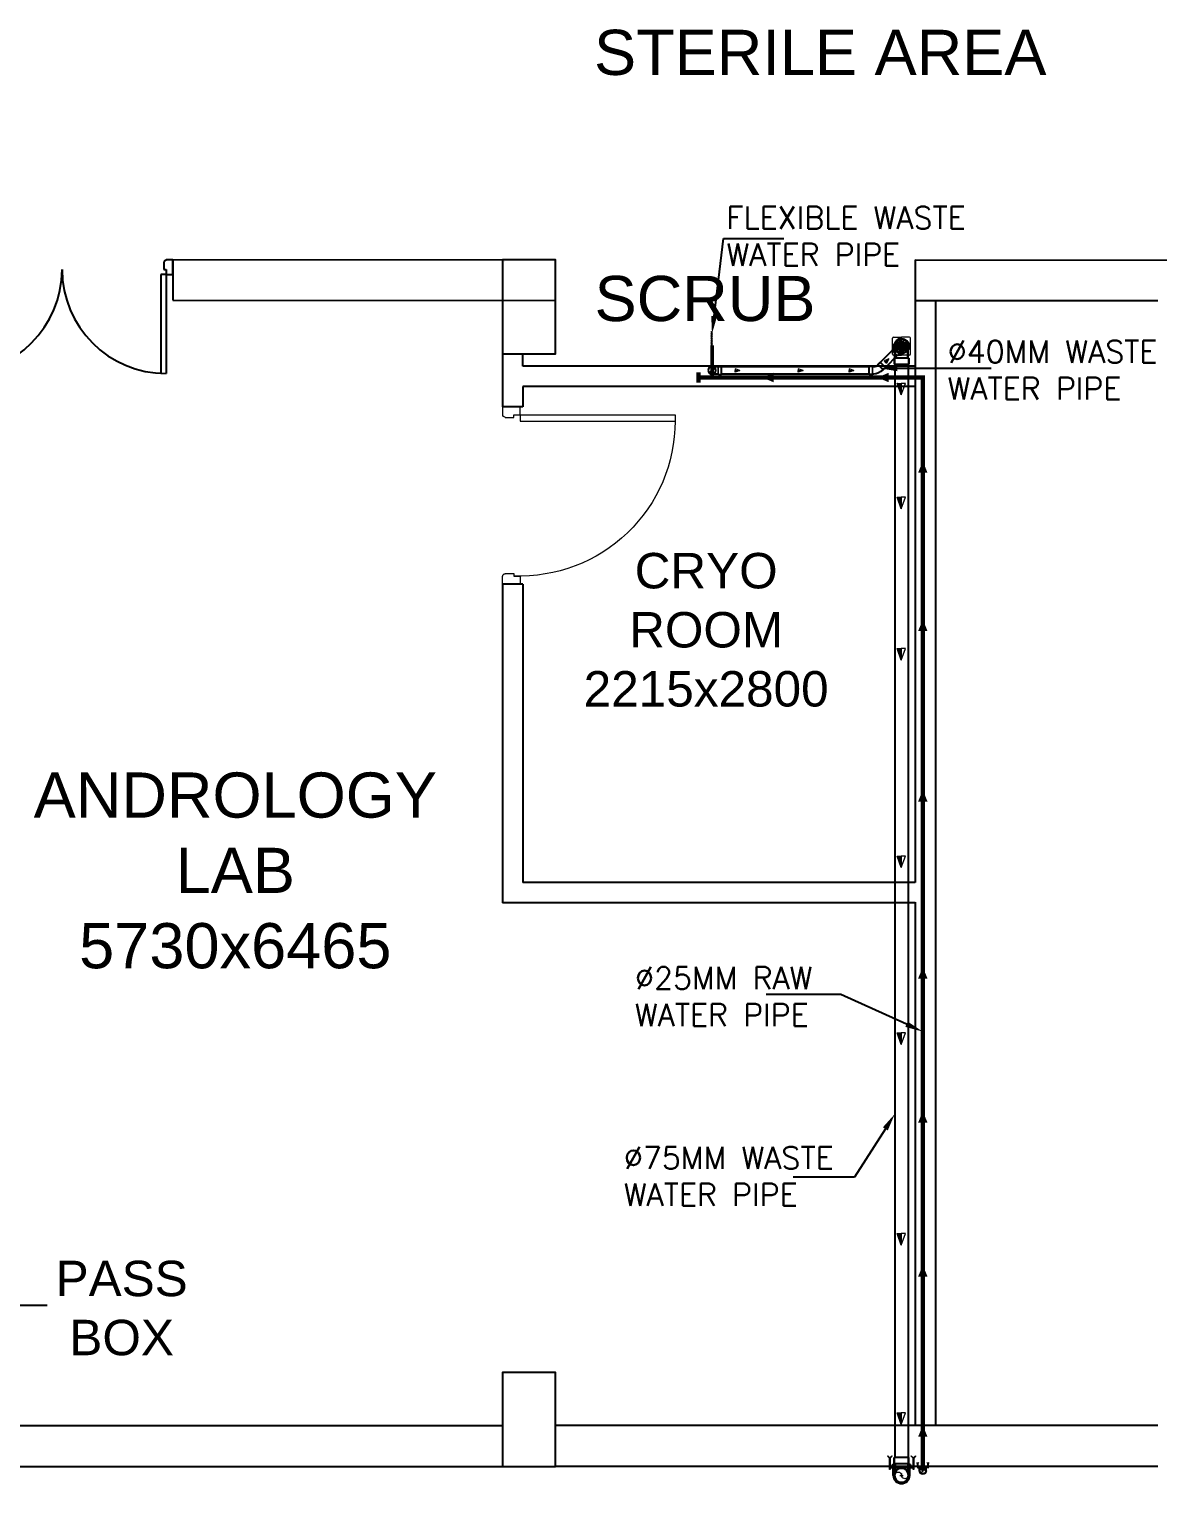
# Model space of a CAD drawing. Header units: millimetres. Extents: x 1448174 to 1599581, y -224422 to -106989.
# Drawn here: x 1566501 to 1572872, y -206182 to -197971 of the extents above; entities that cross this region are included whole.
import ezdxf
from ezdxf import colors
from ezdxf.entities.mleader import LeaderData, LeaderLine
from ezdxf.math import Vec2, Vec3

# ---------------------------------------------------------------- set-up
doc = ezdxf.new("R2010")
doc.units = ezdxf.units.MM
doc.header["$LTSCALE"] = 600
doc.header["$MEASUREMENT"] = 0
doc.linetypes.add('AI9-LType1', pattern=[1.875, 1.25, -0.625])
doc.linetypes.add('CENTER2', pattern=[1.125, 0.75, -0.125, 0.125, -0.125])
for name, color, linetype, lineweight in [('22-FTfix', 8, 'Continuous', 9), ('DOOR', 144, 'Continuous', 13), ('PHE-SP', 1, 'Continuous', 0), ('PL-CLAMP', 211, 'Continuous', 13), ('PL-RA WATER SUPPLY PIPE', 100, 'Continuous', 0), ('PL-SOFT  WATER SUPPLY PIPE', 162, 'Continuous', 9), ('PL-WATER PIPE CLAMP', 6, 'Continuous', 9), ('PL-WATER PIPING', 1, 'Continuous', 9), ('toi-fix', 46, 'Continuous', 9), ('WALL LINE', 7, 'Continuous', 35)]:
    doc.layers.add(name, color=color, linetype=linetype, lineweight=lineweight)
for name, color, linetype in [('col', 5, 'Continuous'), ('MEP_HVAC_DRAIN_PIPE', 7, 'Continuous'), ('phe-text', 1, 'Continuous'), ('PL- WASTE PIPE', 6, 'Continuous'), ('PL-SOIL PIPE', 1, 'Continuous'), ('TEXT', 253, 'Continuous'), ('walls', 250, 'Continuous')]:
    doc.layers.add(name, color=color, linetype=linetype)
doc.styles.add('ARIAL', font='arial.ttf')
doc.styles.add('ROMANS', font='romans.shx')
doc.styles.get("Standard").update_dxf_attribs({"font": 'stylu.ttf'})
doc.dimstyles.get("Standard").update_dxf_attribs({"dimscale": 1.5, "dimtxt": 225, "dimasz": 200, "dimexe": 100, "dimexo": 100, "dimgap": 0.25, "dimtad": 0, "dimdec": 0, "dimzin": 0, "dimdsep": 46, "dimtxsty": 'ARIAL', "dimblk": 'OBLIQUE', "dimcen": 0.09, "dimdle": 100, "dimclrd": 256, "dimclre": 256, "dimclrt": 6, "dimadec": 0, "dimazin": 0, "dimtfac": 1, "dimtdec": 0, "dimtofl": 0, "dimtmove": 0, "dimatfit": 3, "dimfxl": 1, "dimtolj": 1, "dimtzin": 0, "dimarcsym": 0})

# ---------------------------------------------------------------- blocks, each defined once
blk = doc.blocks.new('A$C19B8274B')
at = {"layer": 'DOOR'}
blk.add_line((-45, 925), (-80, 925), dxfattribs=at)
at = {"layer": 'DOOR', "color": 8}
for p, q in [((-80, 50), (-80, 925)), ((-45, 50), (-45, 925)), ((-45, 50), (-80, 50)), ((-955, -50), (-955, -47.5)), ((-940, -35), (-942.5, -35)), ((-60, -35), (-57.5, -35)), ((-45, -50), (-45, -47.5))]:
    blk.add_line(p, q, dxfattribs=at)
for points in [[(-940, 15), (-955, 15), (-955, 50), (-1000, 50), (-1000, -50), (-955, -50)], [(-940, -35), (-940, 15)], [(-60, 15), (-45, 15), (-45, 50), (0, 50), (0, -50), (-45, -50)], [(-60, -35), (-60, 15)]]:
    blk.add_lwpolyline(points, dxfattribs=at)
for centre, radius, start, end in [((-80, 50), 875, 90, 182.29244), ((-955, -35), 12.5, 270, 0), ((-45, -35), 12.5, 180, 270)]:
    blk.add_arc(centre, radius, start, end, dxfattribs=at)
blk = doc.blocks.new('_Oblique')
at = {"color": 0, "linetype": 'ByBlock', "lineweight": -2}
blk.add_line((-0.5, -0.5), (0.5, 0.5), dxfattribs=at)
blk = doc.blocks.new('RISER UP 100')
at = {"color": 0, "linetype": 'Continuous'}
for p, q in [((-149, -60), (-149, 60)), ((-99, 60), (-149, 60)), ((-99, 60), (-94, 55)), ((-94, 55), (-24, 55)), ((-99, -60), (-149, -60)), ((-99, -60), (-94, -55)), ((-94, -55), (-24, -55))]:
    blk.add_line(p, q, dxfattribs=at)
at = {"color": 8, "linetype": 'Continuous', "lineweight": 0, "ltscale": 0.005}
for p, q in [((-99, 55), (-149, 55)), ((-99, -55), (-99, 55)), ((-99, 55), (-94, 50)), ((-94, -50), (-94, 50)), ((-94, 50), (-33, 50)), ((-99, -55), (-149, -55)), ((-99, -55), (-94, -50)), ((-94, -50), (-33, -50))]:
    blk.add_line(p, q, dxfattribs=at)
at = {"color": 8, "linetype": 'CENTER2', "lineweight": 0}
for p, q in [((-15, 0), (15, 0)), ((0, 15), (0, -15))]:
    blk.add_line(p, q, dxfattribs=at)
at = {"color": 0, "linetype": 'Continuous'}
blk.add_circle((0, 0), 60, dxfattribs=at)
at = {"color": 8, "linetype": 'Continuous', "lineweight": 0, "ltscale": 0.005}
blk.add_circle((0, 0), 55, dxfattribs=at)
at = {"color": 8, "linetype": 'Continuous', "lineweight": 0}
for centre, start, end in [((0, 28), 90, 270), ((0, -28), 270, 90)]:
    blk.add_arc(centre, 27.5, start, end, dxfattribs=at)
blk = doc.blocks.new('A$C525867A1')
at = {"layer": '22-FTfix', "color": 1, "lineweight": 0}
for p, q in [((-76.6, 3.5), (-40.1, 40.1)), ((42, 42.1), (-42, -42.1)), ((-3.7, 76.6), (-40.1, 40.1)), ((76.4, 3.7), (3.3, 76.6)), ((-3.5, -76.4), (-76.6, -3.4)), ((3.4, -76.4), (39.9, -39.8)), ((76.4, -3.3), (39.9, -39.8))]:
    blk.add_line(p, q, dxfattribs=at)
at = {"layer": '22-FTfix', "color": 1, "linetype": 'AI9-LType1', "lineweight": 0}
blk.add_line((42, -41.9), (-42.2, 42.1), dxfattribs=at)
at = {"layer": '22-FTfix', "color": 3, "lineweight": 0}
for p, q in [((-18.4, 18.3), (-39.5, -2.8)), ((-10.4, 10.4), (-35.8, -15.1)), ((-14.5, 14.5), (-35.7, -6.6)), ((-23.3, 23.2), (-32.4, 14)), ((-6.5, 6.5), (-31.9, -18.9)), ((-23.3, 23.2), (-14.1, 32.4)), ((-18.4, 18.3), (2.7, 39.5)), ((-14.5, 14.5), (6.6, 35.7)), ((-10.4, 10.4), (15, 35.8)), ((-6.5, 6.5), (18.9, 32)), ((-1.9, 1.2), (-1.5, 1.5)), ((-1.4, 0.7), (-1.9, 1.2)), ((-1.2, 1.9), (-1.5, 1.5)), ((-0.7, 1.4), (-1.2, 1.9)), ((1.2, 1.9), (0.7, 1.4)), ((1.9, 1.2), (1.2, 1.9)), ((1.9, 1.2), (1.4, 0.7)), ((5.2, 9.3), (24.6, 28.7)), ((6.5, -6.5), (31.9, 18.9)), ((9.2, 5.2), (28.6, 24.6)), ((10.4, -10.4), (35.8, 15.1)), ((14.5, -14.5), (35.7, 6.6)), ((18.4, -18.3), (39.5, 2.8)), ((-9.2, -5.2), (-28.6, -24.6)), ((-5.2, -9.3), (-24.6, -28.7)), ((6.5, -6.5), (-18.9, -32)), ((10.4, -10.4), (-15, -35.8)), ((14.5, -14.5), (-6.6, -35.7)), ((18.4, -18.3), (-2.7, -39.5)), ((-1.9, -1.2), (-1.4, -0.7)), ((-1.2, -1.9), (-1.9, -1.2)), ((-1.2, -1.9), (-0.7, -1.4)), ((1.2, -1.9), (0.7, -1.4)), ((1.2, -1.9), (1.5, -1.5)), ((1.9, -1.2), (1.4, -0.7)), ((1.9, -1.2), (1.5, -1.5)), ((23.3, -23.2), (14.1, -32.4)), ((23.3, -23.2), (32.4, -14))]:
    blk.add_line(p, q, dxfattribs=at)
at = {"layer": '22-FTfix', "color": 1, "lineweight": 0}
blk.add_circle((-0.1, 0.1), 49.4, dxfattribs=at)
at = {"layer": '22-FTfix', "color": 3, "lineweight": 0}
for centre, radius in [((0, 0), 45.2), ((-0.1, -0.1), 44.9), ((0, 0), 4.18), ((0, 0), 3.93)]:
    blk.add_circle(centre, radius, dxfattribs=at)
at = {"layer": '22-FTfix', "color": 1, "lineweight": 0}
for points in [[(-76.6, 3.5), (-78.5, 1.6), (-78.5, -1.5), (-76.6, -3.4)], [(3.3, 76.6), (1.4, 78.5), (-1.8, 78.5), (-3.7, 76.6)], [(76.4, -3.3), (78.3, -1.4), (78.3, 1.8), (76.4, 3.7)], [(-3.5, -76.4), (-1.6, -78.3), (1.5, -78.3), (3.4, -76.4)]]:
    blk.add_open_spline(points, degree=3, dxfattribs=at)
for points in [[(-35.3, 35.2), (-54.6, 15.8), (-54.6, -15.7), (-35.2, -35), (-15.8, -54.4), (15.7, -54.4), (35, -35)], [(-35.3, 35.2), (-15.9, 54.6), (15.5, 54.6), (35, 35.3), (54.4, 15.9), (54.4, -15.6), (35, -35)]]:
    blk.add_open_spline(points, degree=3, knots=[0, 0, 0, 0, 1, 1, 1, 2, 2, 2, 2], dxfattribs=at)
at = {"layer": '22-FTfix', "color": 3, "lineweight": 0}
for points in [[(-36.8, 17.1), (-37.4, 15.7), (-36.8, 14.1), (-35.5, 13.5), (-34.4, 13), (-33.2, 13.2), (-32.4, 14)], [(-14.1, 32.4), (-13, 33.4), (-13, 35.2), (-14.1, 36.2), (-14.9, 37), (-16.1, 37.2), (-17.2, 36.7)], [(6.6, 35.7), (7.6, 36.7), (7.6, 38.5), (6.6, 39.5), (5.5, 40.6), (3.8, 40.6), (2.7, 39.5)], [(5.2, 9.3), (4.1, 8.1), (4.1, 6.3), (5.2, 5.2), (6.3, 4.1), (8.1, 4.1), (9.2, 5.2)], [(18.9, 32), (19.9, 33), (19.9, 34.8), (18.9, 35.8), (17.8, 36.9), (16.1, 36.9), (15, 35.8)], [(28.6, 24.6), (29.7, 25.7), (29.7, 27.6), (28.6, 28.7), (27.5, 29.8), (25.7, 29.8), (24.6, 28.7)], [(35.8, 15.1), (36.8, 16.2), (36.8, 17.9), (35.8, 18.9), (34.7, 20), (33, 20), (31.9, 18.9)], [(39.5, 2.8), (40.6, 3.9), (40.5, 5.6), (39.5, 6.6), (38.4, 7.7), (36.7, 7.7), (35.7, 6.6)], [(-39.5, -2.8), (-40.6, -3.9), (-40.5, -5.6), (-39.5, -6.6), (-38.4, -7.7), (-36.7, -7.7), (-35.7, -6.6)], [(-35.8, -15.1), (-36.8, -16.2), (-36.8, -17.9), (-35.8, -18.9), (-34.7, -20), (-33, -20), (-31.9, -18.9)], [(-28.6, -24.6), (-29.7, -25.7), (-29.7, -27.6), (-28.6, -28.7), (-27.5, -29.8), (-25.7, -29.8), (-24.6, -28.7)], [(-18.9, -32), (-19.9, -33), (-19.9, -34.8), (-18.9, -35.8), (-17.8, -36.9), (-16.1, -36.9), (-15, -35.8)], [(-5.2, -9.3), (-4.1, -8.1), (-4.1, -6.3), (-5.2, -5.2), (-6.3, -4.1), (-8.1, -4.1), (-9.2, -5.2)], [(-6.6, -35.7), (-7.6, -36.7), (-7.6, -38.4), (-6.6, -39.5), (-5.5, -40.6), (-3.8, -40.6), (-2.7, -39.5)], [(14.1, -32.4), (13, -33.4), (13, -35.1), (14.1, -36.2), (14.9, -37), (16.1, -37.2), (17.2, -36.7)], [(36.8, -17.1), (37.4, -15.7), (36.8, -14.1), (35.5, -13.5), (34.4, -13), (33.2, -13.2), (32.4, -14)]]:
    blk.add_open_spline(points, degree=3, knots=[0, 0, 0, 0, 1, 1, 1, 2, 2, 2, 2], dxfattribs=at)
for points in [[(-28.7, 28.6), (-32, 25.3), (-34.8, 21.4), (-36.8, 17.1)], [(-17.2, 36.7), (-21.4, 34.7), (-25.3, 32), (-28.7, 28.6)], [(-1.4, -0.7), (-1, -0.3), (-1, 0.3), (-1.4, 0.7)], [(-0.7, 1.4), (-0.3, 1), (0.3, 1), (0.7, 1.4)], [(1.4, 0.7), (1, 0.3), (1, -0.3), (1.4, -0.7)], [(0.7, -1.4), (0.3, -1), (-0.3, -1), (-0.7, -1.4)], [(17.2, -36.7), (21.4, -34.7), (25.3, -32), (28.7, -28.6)], [(28.7, -28.6), (32, -25.3), (34.8, -21.4), (36.8, -17.1)]]:
    blk.add_open_spline(points, degree=3, dxfattribs=at)
blk = doc.blocks.new('G$C6D3250BF')
at = {"layer": 'PL- WASTE PIPE', "linetype": 'ByBlock', "ltscale": 5, "xscale": -0.08841918452952499, "yscale": 0.08841918454157253, "zscale": 0.08841918448567115, "rotation": 225.0593839872961}
blk.add_blockref('A$C525867A1', (0, 0), dxfattribs=at)
blk = doc.blocks.new('A$C0B1B3CFA')
at = {"layer": 'PHE-SP'}
h = blk.add_hatch(color=7, dxfattribs=at)
h.dxf.hatch_style = 1
h.paths.add_polyline_path([(-0.0495, 0.0226), (-0.0495, 0), (0.0124, 0)])
at = {"layer": 'PHE-SP', "color": 7}
for points in [[(-0.0495, 0), (0.0124, 0), (-0.0495, 0.0226), (-0.0495, 0)], [(-0.0495, 0), (0.0124, 0), (-0.0495, -0.0226), (-0.0495, 0)]]:
    blk.add_lwpolyline(points, dxfattribs=at)
blk = doc.blocks.new('Z$W@#3BD47561')
at = {"layer": 'PHE-SP', "xscale": 49.00933755098914, "yscale": 49.00933755098914, "zscale": 49.00933755098914, "rotation": 270}
blk.add_blockref('A$C0B1B3CFA', (0, 0), dxfattribs=at)
blk = doc.blocks.new('Z$W@#4AA511D8')
at = {"layer": 'phe-text', "linetype": 'ByBlock', "lineweight": -2, "ltscale": 0.5, "xscale": 0.0244727334018079, "yscale": 0.0244727334018079, "zscale": 0.0244727334018079, "rotation": 270}
blk.add_blockref('Z$W@#3BD47561', (0.0148, 0), dxfattribs=at)
blk = doc.blocks.new('clamp')
at = {"layer": 'PL-CLAMP'}
for p, q in [((105.4, 198.4), (168.6, 198.4)), ((105.4, 191.1), (168.6, 191.1)), ((156.2, 205.8), (161.2, 205.8)), ((156.2, 183.7), (161.2, 183.7)), ((163.2, 185.7), (163.2, 203.8)), ((170.6, 196.4), (170.6, 193.1)), ((105.4, 109.4), (168.6, 109.4)), ((105.4, 102), (168.6, 102)), ((156.2, 116.8), (161.2, 116.8)), ((156.2, 94.7), (161.2, 94.7)), ((163.2, 96.7), (163.2, 114.8)), ((170.6, 107.4), (170.6, 104))]:
    blk.add_line(p, q, dxfattribs=at)
for points in [[(138.4, 216.5, -0.414214), (139.4, 217.5), (203.1, 217.5), (214, 228.4), (215.4, 227), (203.9, 215.5), (215.3, 204), (213.9, 202.6), (203, 213.5), (139.4, 213.5, -0.414214), (138.4, 214.5), (138.4, 216.5)], [(138.4, 84.3, -0.414214), (139.4, 85.3), (203.1, 85.3), (214, 96.3), (215.4, 94.9), (203.9, 83.3), (215.3, 71.9), (213.9, 70.5), (203, 81.3), (139.4, 81.3, -0.414214), (138.4, 82.3), (138.4, 84.3)]]:
    blk.add_lwpolyline(points, format="xyb", dxfattribs=at)
for points in [[(146.2, 81.3), (146.2, 217.5)], [(156.2, 81.3), (156.2, 217.5)]]:
    blk.add_lwpolyline(points, dxfattribs=at)
for centre, radius, start, end in [((105.4, 150.2), 48.2, 90, 270), ((161.2, 203.8), 2, 0, 90), ((161.2, 185.7), 2, 270, 0), ((168.6, 196.4), 2, 0, 90), ((168.6, 193.1), 2, 270, 0), ((161.2, 114.8), 2, 0, 90), ((161.2, 96.7), 2, 270, 0), ((168.6, 107.4), 2, 0, 90), ((168.6, 104), 2, 270, 0)]:
    blk.add_arc(centre, radius, start, end, dxfattribs=at)
blk = doc.blocks.new('100 ELBOW')
at = {"color": 0, "linetype": 'Continuous'}
for p, q in [((-77, 1), (-86, -8)), ((72, 61), (67, 55)), ((72, 61), (124, 61)), ((124, 61), (124, -61)), ((-94, -8), (-131, -44)), ((-131, -44), (-44, -131)), ((-94, -8), (-86, -8)), ((-8, -94), (-44, -131)), ((0, -78), (-8, -86)), ((-8, -94), (-8, -86)), ((72, -61), (66, -55)), ((72, -61), (124, -61))]:
    blk.add_line(p, q, dxfattribs=at)
at = {"color": 8, "linetype": 'Continuous', "lineweight": 0, "ltscale": 0.005}
for p, q in [((75, 55), (69, 49)), ((69, -49), (69, 49)), ((75, -55), (75, 55)), ((75, 55), (124, 55)), ((-92, -14), (-126, -49)), ((-92, -14), (-14, -92)), ((-92, -14), (-83, -14)), ((-83, -14), (-14, -83)), ((-14, -92), (-49, -126)), ((-4, -74), (-14, -83)), ((-14, -92), (-14, -83)), ((75, -55), (69, -49)), ((75, -55), (124, -55))]:
    blk.add_line(p, q, dxfattribs=at)
at = {"color": 8, "linetype": 'Continuous', "ltscale": 0.005}
blk.add_line((-72, -3), (-73, -4), dxfattribs=at)
at = {"color": 8, "linetype": 'Continuous', "lineweight": 0, "ltscale": 0.005}
for centre, radius, start, end in [((62, -148), 198, 87.8618, 137.18), ((61, -147), 98.2, 85.3383, 131.766)]:
    blk.add_arc(centre, radius, start, end, dxfattribs=at)
at = {"color": 0, "linetype": 'Continuous'}
for centre, radius, start, end in [((62, -148), 204, 88.5977, 133.0508), ((61, -147), 92.3, 86.6643, 131.6643)]:
    blk.add_arc(centre, radius, start, end, dxfattribs=at)
blk = doc.blocks.new('WATER PIPE CLAMP')
at = {"layer": 'PL-CLAMP'}
for p, q in [((-61, 87), (-63, 86)), ((-63, 86), (-54, 78)), ((-52, 78), (-61, 87)), ((-54, 78), (-54, 28)), ((-54, 41), (53, 41)), ((-54, 33), (53, 33)), ((-53, 27), (-52, 27)), ((-43, 87), (-52, 78)), ((-51, 78), (-42, 86)), ((-51, 28), (-51, 78)), ((-44, 41), (-44, 45)), ((-42, 86), (-43, 87)), ((-42, 46), (-28, 46)), ((-38, 1), (-38, 51)), ((-34, 52), (-36, 52)), ((-32, 1), (-32, 51)), ((-26, 41), (-26, 45)), ((26, 41), (26, 45)), ((28, 46), (42, 46)), ((32, 1), (32, 51)), ((36, 52), (34, 52)), ((38, 1), (38, 51)), ((42, 87), (41, 86)), ((41, 86), (50, 78)), ((51, 78), (42, 87)), ((44, 41), (44, 45)), ((50, 78), (50, 28)), ((50, 27), (52, 27)), ((60, 87), (51, 78)), ((53, 78), (61, 86)), ((53, 28), (53, 78)), ((61, 86), (60, 87))]:
    blk.add_line(p, q, dxfattribs=at)
for centre, radius, start, end in [((-53, 28), 0.784, 180.024, 270.024), ((-52, 28), 0.784, 270.024, 0.024), ((-42, 45), 1.57, 90.025, 180.025), ((-36, 51), 1.57, 90.025, 180.025), ((0, 1), 37.8, 180.025, 0.025), ((-34, 51), 1.57, 0.025, 90.025), ((-28, 45), 1.57, 0.025, 90.025), ((28, 45), 1.57, 90.025, 180.025), ((34, 51), 1.57, 90.025, 180.025), ((36, 51), 1.57, 0.025, 90.025), ((42, 45), 1.57, 0.025, 90.025), ((50, 28), 0.784, 180.024, 270.024), ((52, 28), 0.784, 270.024, 0.024)]:
    blk.add_arc(centre, radius, start, end, dxfattribs=at)
blk = doc.blocks.new('1234WE12')
at = {"layer": 'PL-SOFT  WATER SUPPLY PIPE', "color": 8, "linetype": 'CENTER2', "lineweight": 0}
for p, q in [((4.4, 0), (-4.4, 0)), ((0, 4.4), (0, -4.3))]:
    blk.add_line(p, q, dxfattribs=at)
at = {"layer": 'PL-SOFT  WATER SUPPLY PIPE', "color": 3, "linetype": 'Continuous'}
blk.add_circle((0, 0), 17.5, dxfattribs=at)
at = {"layer": 'PL-SOFT  WATER SUPPLY PIPE', "color": 8, "linetype": 'Continuous', "lineweight": 0, "ltscale": 0.005}
blk.add_circle((0, 0), 16, dxfattribs=at)
at = {"layer": 'PL-SOFT  WATER SUPPLY PIPE', "color": 8, "linetype": 'Continuous', "lineweight": 0}
for centre, start, end in [((-8, 0), 180.13833, 0.13833), ((8, 0), 0.13833, 180.13833)]:
    blk.add_arc(centre, 8, start, end, dxfattribs=at)
blk = doc.blocks.new('aa')
at = {"layer": 'PL- WASTE PIPE', "color": 4, "ltscale": 5}
for p, q in [((-2.73, 0.11), (-2.56, -0.11)), ((-2.56, -0.11), (-2.35, 0.11)), ((-2.35, 0.11), (-2.18, -0.11)), ((-2.18, -0.11), (-1.97, 0.11)), ((-1.97, 0.11), (-1.81, -0.11)), ((-1.81, -0.11), (-1.6, 0.11)), ((-1.6, 0.11), (-1.43, -0.11)), ((-1.43, -0.11), (-1.22, 0.11)), ((-1.22, 0.11), (-1.05, -0.11)), ((-1.05, -0.11), (-0.84, 0.11)), ((-0.84, 0.11), (-0.67, -0.11)), ((-0.67, -0.11), (-0.46, 0.11)), ((-0.46, 0.11), (-0.29, -0.11)), ((-0.29, -0.11), (-0.08, 0.11)), ((-0.08, 0.11), (0.08, -0.11)), ((0.08, -0.11), (0.29, 0.11)), ((0.29, 0.11), (0.46, -0.11)), ((0.46, -0.11), (0.67, 0.11)), ((0.67, 0.11), (0.84, -0.11)), ((0.84, -0.11), (1.05, 0.11)), ((1.05, 0.11), (1.22, -0.11)), ((1.22, -0.11), (1.43, 0.11)), ((1.43, 0.11), (1.6, -0.11)), ((1.6, -0.11), (1.81, 0.11)), ((1.81, 0.11), (1.97, -0.11)), ((1.97, -0.11), (2.18, 0.11)), ((2.18, 0.11), (2.35, -0.11)), ((2.35, -0.11), (2.56, 0.11)), ((2.56, 0.11), (2.73, -0.11)), ((2.73, -0.11), (2.94, 0.11)), ((2.94, 0.11), (3.11, -0.11)), ((3.11, -0.11), (3.32, 0.11)), ((3.32, 0.11), (3.49, -0.11)), ((3.49, -0.11), (3.7, 0.11))]:
    blk.add_line(p, q, dxfattribs=at)

msp = doc.modelspace()

# ---------------------------------------------------------------- linework, layer by layer
at = {"color": 8, "lineweight": 25}
for p, q in [((1567312.2181, -199272.8395), (1567274.7181, -199272.8395)), ((1567274.7181, -199272.8395), (1567274.7181, -199274.9228)), ((1567312.2181, -199356.1728), (1567312.2181, -199272.8395)), ((1567245.5514, -199356.1728), (1567245.5514, -199914.5061)), ((1567274.7181, -199356.1728), (1567245.5514, -199356.1728)), ((1567262.2181, -199285.3395), (1567264.3014, -199285.3395)), ((1567262.2181, -199285.3395), (1567262.2181, -199327.0061)), ((1567262.2181, -199327.0061), (1567274.7181, -199327.0061)), ((1567274.7181, -199327.0061), (1567274.7181, -199356.1728)), ((1567274.7181, -199356.1728), (1567312.2181, -199356.1728)), ((1567274.7181, -199356.1728), (1567274.7181, -199914.5061))]:
    msp.add_line(p, q, dxfattribs=at)
at = {"color": 8}
for centre, radius, start, end in [((1567274.7181, -199285.3395), 10.4167, 90, 180), ((1566099.7181, -199327.0061), 587.5, 270, 0), ((1567274.7181, -199327.0061), 587.5, 180, 270)]:
    msp.add_arc(centre, radius, start, end, dxfattribs=at)
at = {"layer": 'col'}
for points in [[(1569172.2181, -199802.8395), (1569472.2181, -199802.8395), (1569472.2181, -199272.8395), (1569172.2181, -199272.8395)], [(1569172.2181, -206082.8395), (1569472.2181, -206082.8395), (1569472.2181, -205552.8395), (1569172.2181, -205552.8395)]]:
    msp.add_lwpolyline(points, close=True, dxfattribs=at)
at = {"layer": 'MEP_HVAC_DRAIN_PIPE', "linetype": 'ByBlock'}
msp.add_circle((1571402.2181, -199769.6508), 25, dxfattribs=at)
at = {"layer": 'PL- WASTE PIPE', "color": 84, "linetype": 'ByBlock', "ltscale": 5}
for p, q in [((1571372.7347, -199784.6357), (1571305.4739, -199851.8964)), ((1571401.019, -199812.92), (1571333.8491, -199880.0898)), ((1571242.8996, -199877.7551), (1570409.5038, -199877.7551)), ((1571242.8996, -199917.7551), (1570409.5038, -199917.7551))]:
    msp.add_line(p, q, dxfattribs=at)
at = {"layer": 'PL- WASTE PIPE', "linetype": 'ByBlock', "ltscale": 5}
for points in [[(1571387.6521, -199861.6261), (1571387.6521, -206032.6059)], [(1571462.5035, -199861.6261), (1571462.5035, -206032.6059)]]:
    msp.add_lwpolyline(points, dxfattribs=at)
at = {"layer": 'PL-SOFT  WATER SUPPLY PIPE', "color": 5, "const_width": 20}
msp.add_lwpolyline([(1570356.8269, -199937.3757), (1570356.8269, -199754.9379)], dxfattribs=at)
at = {"layer": 'PL-SOFT  WATER SUPPLY PIPE', "color": 3, "const_width": 25}
for points in [[(1570279.5269, -199965.5322), (1570279.5269, -199909.0786)], [(1571545.3004, -206107.2387), (1571545.3004, -199937.3054), (1570279.5269, -199937.3054)]]:
    msp.add_lwpolyline(points, dxfattribs=at)
at = {"layer": 'PL-WATER PIPING', "color": 61, "true_color": 0xd8e58c}
for points in [[(1570702.8954, -199937.3054, 53.2552, 0, 0), (1570638.0843, -199937.3054, 0, 0, 0)], [(1571352.7117, -199937.3054, 53.2552, 0, 0), (1571287.9007, -199937.3054, 0, 0, 0)], [(1571545.3004, -200474.762, 53.2552, 0, 0), (1571545.3004, -200409.951, 0, 0, 0)], [(1571545.3004, -201368.5469, 53.2552, 0, 0), (1571545.3004, -201303.7358, 0, 0, 0)], [(1571545.3004, -202330.607, 53.2552, 0, 0), (1571545.3004, -202265.7959, 0, 0, 0)], [(1571545.3004, -203329.9081, 53.2552, 0, 0), (1571545.3004, -203265.097, 0, 0, 0)], [(1571545.3004, -204143.004, 53.2552, 0, 0), (1571545.3004, -204078.1929, 0, 0, 0)], [(1571545.3004, -205011.9615, 53.2552, 0, 0), (1571545.3004, -204947.1504, 0, 0, 0)], [(1571545.3004, -205916.2219, 53.2552, 0, 0), (1571545.3004, -205851.4108, 0, 0, 0)]]:
    msp.add_lwpolyline(points, format="xyseb", dxfattribs=at)
at = {"layer": 'walls'}
for p, q in [((1567312.7394, -199270.7537), (1567312.7394, -199500.7537)), ((1567312.7394, -199270.8009), (1569472.2181, -199272.8395)), ((1569182.2181, -199279.7909), (1569182.2181, -199279.7909)), ((1571502.2181, -199272.8395), (1571502.2181, -202787.8395)), ((1571502.2181, -199272.8395), (1574084.5671, -199275.4467)), ((1567312.7394, -199500.7537), (1569472.2181, -199502.8395)), ((1569172.2181, -199452.2906), (1569172.2181, -199452.2906)), ((1571502.2181, -199502.8395), (1572872.2181, -199502.8395)), ((1571617.2181, -199502.8395), (1571617.2181, -205852.8395)), ((1569172.2181, -199802.8395), (1569172.2181, -200102.8395)), ((1569287.2181, -199872.8395), (1569287.2181, -199802.8395)), ((1571502.2181, -199872.8395), (1569287.2181, -199872.8395)), ((1569287.2181, -199987.8395), (1569287.2181, -200102.8395)), ((1571502.2181, -199987.8395), (1569287.2181, -199987.8395)), ((1569287.2181, -200102.8395), (1569172.2181, -200102.8395)), ((1569172.2181, -201102.8395), (1569172.2181, -202902.8395)), ((1569287.2181, -201102.8395), (1569172.2181, -201102.8395)), ((1569287.2181, -201102.8395), (1569287.2181, -202787.8395)), ((1571502.2181, -202787.8395), (1569287.2181, -202787.8395)), ((1571502.2181, -202902.8395), (1569172.2181, -202902.8395)), ((1571502.2181, -202898.158), (1571502.2181, -205852.8395)), ((1565772.2181, -205852.8395), (1569172.2181, -205852.8395)), ((1572872.2181, -205852.8395), (1569472.2181, -205852.8395)), ((1565772.2181, -206082.8395), (1569172.2181, -206082.8395)), ((1572872.2181, -206082.8395), (1569472.2181, -206082.8395))]:
    msp.add_line(p, q, dxfattribs=at)

# ---------------------------------------------------------------- block references
at = {"layer": 'DOOR', "color": 18, "linetype": 'Continuous', "true_color": 0x000000, "xscale": -1, "rotation": 270}
msp.add_blockref('A$C19B8274B', (1569222.2181, -200102.8395), dxfattribs=at)
at = {"layer": 'PL- WASTE PIPE', "linetype": 'ByBlock', "xscale": 34.18592693661901, "yscale": 34.18592693661901, "zscale": 34.18592693661901, "rotation": 270.0000000000001}
msp.add_blockref('aa', (1570351.8107, -199771.3934), dxfattribs=at)
at = {"layer": 'PL- WASTE PIPE', "color": 84, "linetype": 'ByBlock', "ltscale": 5}
for name, p, xscale, yscale, zscale, rotation in [('RISER UP 100', (1571425.0778, -199760.5768), 0.3637807491883914, 0.3637807491883914, 0.3637807491883914, 44.99160926392823), ('100 ELBOW', (1571287.8996, -199897.7551), -0.3636363632719106, 0.3636363639668352, 0.3636363635952907, 224.9999999453724), ('RISER UP 100', (1570355.4794, -199897.755), -0.3637807491883915, 0.3637807491883917, 0.3637807487565851, 0.008390736071710592)]:
    msp.add_blockref(name, p, dxfattribs=dict(at, xscale=xscale, yscale=yscale, zscale=zscale, rotation=rotation))
at = {"layer": 'PL- WASTE PIPE', "linetype": 'ByBlock', "ltscale": 5, "zscale": 0.6804665595408722}
for p, xscale, yscale, rotation in [((1571425.0778, -199760.5768), -0.6804665603485838, 0.6804665603485838, 269.9999999999998), ((1571425.0778, -206133.6552), -0.6804665603485837, 0.6804665603485837, 89.99999999999967)]:
    msp.add_blockref('RISER UP 100', p, dxfattribs=dict(at, xscale=xscale, yscale=yscale, rotation=rotation))
at = {"layer": 'PL-CLAMP', "linetype": 'ByBlock', "xscale": 0.9999250758013815, "yscale": 0.9999250758013815, "zscale": 0.9999250758013815, "rotation": 89.97500309282843}
msp.add_blockref('clamp', (1571575.2512, -206239.158), dxfattribs=at)
at = {"layer": 'PL-SOFT  WATER SUPPLY PIPE', "color": 2, "ltscale": 500}
msp.add_blockref('1234WE12', (1571545.3005, -206107.2774), dxfattribs=at)
at = {"layer": 'PL-SOIL PIPE', "color": 1, "linetype": 'Continuous'}
for p, xscale, yscale, zscale, rotation in [((1571353.0917, -199831.3418), -368.893558914708, 368.8935589147087, 368.8935589147086, 44.69250681533833), ((1570512.8459, -199897.7551), -368.893558914708, 368.8935589147087, 368.8935589147086, 359.9999999994953), ((1570869.8982, -199897.7551), -368.893558914708, 368.8935589147087, 368.8935589147086, 359.9999999994953), ((1571156.7145, -199897.7551), -368.893558914708, 368.8935589147087, 368.8935589147086, 359.9999999994953), ((1571423.5562, -200035.3), -876.8658294741394, 876.8658294741397, 876.8658294741396, 269.8700045000791), ((1571423.5562, -200678.411), -876.8658294741394, 876.8658294741397, 876.8658294741396, 269.8700045000791), ((1571423.5562, -201531.8514), -876.8658294741394, 876.8658294741397, 876.8658294741396, 269.8700045000791), ((1571423.5562, -202703.3923), -876.8658294741394, 876.8658294741397, 876.8658294741396, 269.8700045000791), ((1571423.5562, -203701.9175), -876.8658294741394, 876.8658294741397, 876.8658294741396, 269.8700045000791), ((1571423.5562, -204834.2002), -876.8658294741394, 876.8658294741397, 876.8658294741396, 269.8700045000791), ((1571423.5562, -205845.721), -876.8658294741394, 876.8658294741397, 876.8658294741396, 269.8700045000791)]:
    msp.add_blockref('Z$W@#4AA511D8', p, dxfattribs=dict(at, xscale=xscale, yscale=yscale, zscale=zscale, rotation=rotation))
at = {"layer": 'PL-WATER PIPE CLAMP', "ltscale": 5, "xscale": -0.5454630040780015, "yscale": 0.5454630040780015, "zscale": 0.5454630040780017, "rotation": 0.163327520625609}
msp.add_blockref('WATER PIPE CLAMP', (1571545.3037, -206108.5772), dxfattribs=at)
at = {"layer": 'WALL LINE', "xscale": -10.00000000046566, "yscale": 10.00000000046566, "zscale": 10.00000000046566, "rotation": 180}
msp.add_blockref('G$C6D3250BF', (1571425.0778, -199760.5711), dxfattribs=at)

# ---------------------------------------------------------------- texts
at = {"layer": 'PL- WASTE PIPE', "color": 84, "linetype": 'ByBlock', "lineweight": 0, "ltscale": 5, "char_height": 125, "attachment_point": 1, "style": 'ROMANS'}
for s, insert, width in [('FLEXIBLE WASTE WATER PIPE', (1570437.448, -198972.9482), 1524.025208), ('%%c40MM WASTE WATER PIPE', (1571685.9316, -199729.0005), 1332.590876)]:
    msp.add_mtext(s, dxfattribs=dict(at, insert=insert, width=width))
at = {"layer": 'PL- WASTE PIPE', "linetype": 'ByBlock', "lineweight": 0, "ltscale": 5, "insert": (1569858.1647, -204278.9579), "char_height": 125, "width": 1332.590876, "attachment_point": 1, "style": 'ROMANS'}
msp.add_mtext('%%c75MM WASTE WATER PIPE', dxfattribs=at)
at = {"layer": 'PL-RA WATER SUPPLY PIPE', "lineweight": 0, "ltscale": 0.01, "insert": (1569921.0079, -203264.2033), "char_height": 125, "width": 1332.590876, "attachment_point": 1, "style": 'ROMANS'}
msp.add_mtext('%%c25MM RAW WATER PIPE', dxfattribs=at)
at = {"layer": 'TEXT', "attachment_point": 5, "style": 'ARIAL'}
for s, insert, char_height, width in [('STERILE AREA', (1570966.4314, -198104.0113), 255, 5392.825508), ('SCRUB', (1570316.1198, -199493.1345), 255, 3332.725793), ('CRYO ROOM 2215x2800', (1570322.4695, -201362.4241), 200, 1382.810368), ('ANDROLOGY LAB \\P5730x6465', (1567664.9695, -202720.9241), 255, 2711.592769), ('PASS BOX', (1567023.5136, -205190.426), 200, 1149.249659)]:
    msp.add_mtext(s, dxfattribs=dict(at, insert=insert, char_height=char_height, width=width))

# ---------------------------------------------------------------- leaders
at = {"layer": 'PL- WASTE PIPE', "color": 84, "linetype": 'ByBlock', "lineweight": 0, "ltscale": 5}
ml = msp.add_multileader_mtext('Standard', dxfattribs=at)
ml.set_content(' ', color=84)
ml.set_leader_properties()
ml.build(insert=Vec2(0, 0))
ml.multileader.update_dxf_attribs({"text_right_attachment_type": 6, "dogleg_length": 341.6084, "arrow_head_size": 100})
ctx = ml.context
ctx.base_point, ctx.char_height, ctx.arrow_head_size, ctx.landing_gap_size, ctx.plane_origin = Vec3(1570761.6938, -199152.2688), 100, 100, 50, Vec3(1569766.5267, -199152.2688)
ctx.right_attachment = 6
notes = []
notes.append((ctx, [(0, (1, 1, 0), (1570420.0854, -199152.2688), (1, 0), 341.6084, [(0, [(1570355.4794, -199690.9525)], 0, [])])]))
ctx.mtext.insert, ctx.mtext.flow_direction = Vec3(1570811.6938, -199092.2688), 5
ml = msp.add_multileader_mtext('Standard', dxfattribs=at)
ml.set_content(' ', color=84)
ml.set_leader_properties()
ml.build(insert=Vec2(0, 0))
ml.multileader.update_dxf_attribs({"text_right_attachment_type": 6, "dogleg_length": 341.6084, "arrow_head_size": 100})
ctx = ml.context
ctx.base_point, ctx.char_height, ctx.arrow_head_size, ctx.landing_gap_size, ctx.plane_origin = Vec3(1571930.4631, -199885.302), 100, 100, 50, Vec3(1570935.296, -199885.302)
ctx.right_attachment = 6
notes.append((ctx, [(0, (1, 1, 0), (1571588.8547, -199885.302), (1, 0), 341.6084, [(0, [(1571301.6457, -199885.302)], 0, [])])]))
ctx.mtext.insert, ctx.mtext.flow_direction = Vec3(1571980.4631, -199825.302), 5
at = {"layer": 'PL- WASTE PIPE', "linetype": 'ByBlock', "lineweight": 0, "ltscale": 5}
ml = msp.add_multileader_mtext('Standard', dxfattribs=at)
ml.set_content(' ', color=256)
ml.set_leader_properties()
ml.build(insert=Vec2(0, 0))
ml.multileader.update_dxf_attribs({"text_right_attachment_type": 6, "dogleg_length": 265.0375, "arrow_head_size": 100})
ctx = ml.context
ctx.base_point, ctx.char_height, ctx.arrow_head_size, ctx.landing_gap_size, ctx.plane_origin, ctx.plane_x_axis = Vec3(1570894.4339, -204450.925), 100, 100, 50, Vec3(1571369.0698, -204830.9582), Vec3(-1, 0)
ctx.right_attachment = 6
notes.append((ctx, [(0, (1, 1, 0), (1571159.4713, -204450.925), (-1, 0), 265.0375, [(0, [(1571387.6521, -204093.6438)], 0, [])])]))
ctx.mtext.insert, ctx.mtext.flow_direction = Vec3(1570794.7999, -204400.925), 5
at = {"layer": 'PL-RA WATER SUPPLY PIPE', "ltscale": 0.01}
ml = msp.add_multileader_mtext('Standard', dxfattribs=at)
ml.set_content(' ', color=256)
ml.set_leader_properties()
ml.build(insert=Vec2(0, 0))
ml.multileader.update_dxf_attribs({"text_right_attachment_type": 6, "dogleg_length": 341.6084, "arrow_head_size": 100})
ctx = ml.context
ctx.base_point, ctx.char_height, ctx.arrow_head_size, ctx.landing_gap_size, ctx.plane_origin = Vec3(1570591.5217, -203370.483), 100, 100, 50, Vec3(1571736.3227, -203420.483)
ctx.right_attachment, ctx.text_align_type = 6, 2
notes.append((ctx, [(0, (1, 1, 0), (1571082.7641, -203420.483), (-1, 0), 341.6084, [(0, [(1571544.5796, -203628.8568)], 0, [])])]))
ctx.mtext.insert, ctx.mtext.alignment, ctx.mtext.flow_direction = Vec3(1570691.1556, -203300.483), 3, 5
at = {"layer": 'toi-fix', "linetype": 'Continuous'}
msp.add_leader([(1565914.7181, -205052.8395), (1566376.2472, -205173.2102), (1566603.9972, -205173.2102)], dimstyle='Standard', dxfattribs=at)
for ctx, leaders in notes:
    for number, flags, end, landing, length, lines in leaders:
        leader = LeaderData()
        leader.index, (leader.has_last_leader_line, leader.has_dogleg_vector, leader.attachment_direction) = number, flags
        leader.last_leader_point, leader.dogleg_vector, leader.dogleg_length = Vec3(end), Vec3(landing), length
        for number, points, colour, breaks in lines:
            line = LeaderLine()
            line.index, line.vertices, line.color, line.breaks = number, Vec3.list(points), colors.encode_raw_color(colour), breaks
            leader.lines.append(line)
        ctx.leaders.append(leader)

doc.saveas('drawing.dxf')
